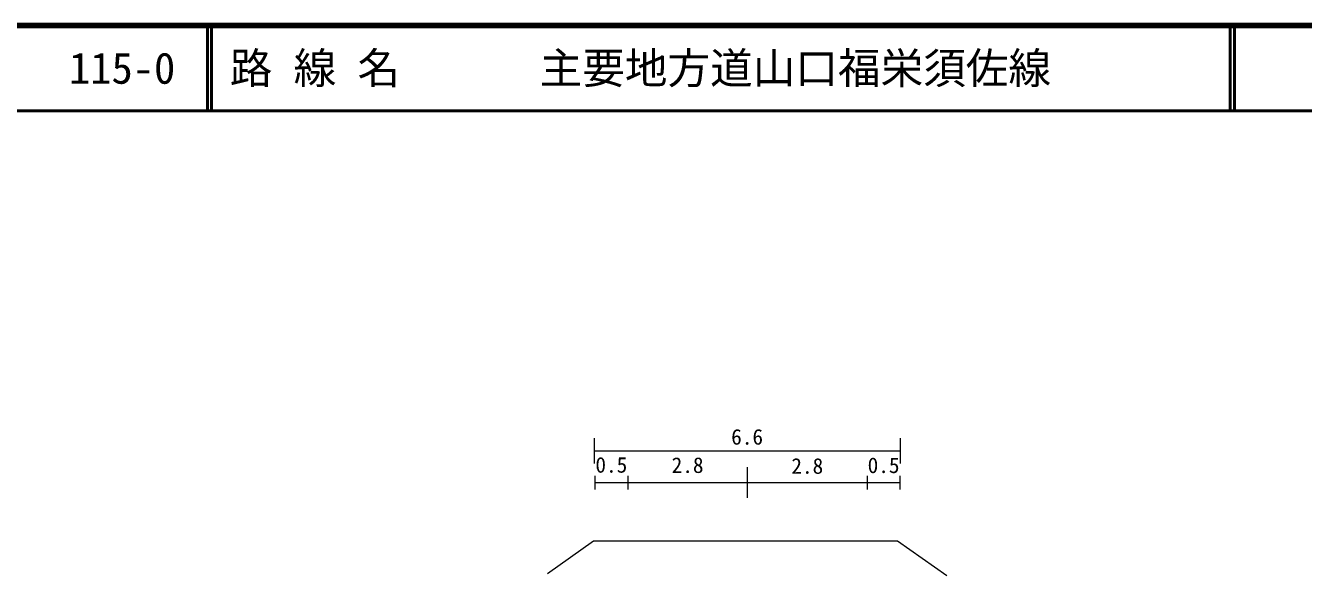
# Model space of a CAD drawing. Units: millimetres, scale not verified. Extents: x 40000 to 680000, y 20000 to 380000.
# Drawn here: x 156423 to 306348, y 315449 to 380000 of the extents above; entities that cross this region are included whole.
import ezdxf
from ezdxf.enums import TextEntityAlignment as Align

# ---------------------------------------------------------------- set-up
doc = ezdxf.new("R2010")
doc.units = ezdxf.units.MM
doc.header["$LTSCALE"] = 1000
doc.linetypes.add('CHAIN', pattern=[18.5, 12, -1.5, 3.5, -1.5])
for name, color, linetype, lineweight in [('M-STR-HTXT', 7, 'Continuous', 13), ('M-TTL', 2, 'Continuous', 140), ('M-TTL-LINE', 7, 'Continuous', 50), ('M-TTL-TXT', 7, 'CHAIN', 18)]:
    doc.layers.add(name, color=color, linetype=linetype, lineweight=lineweight)
doc.styles.add('ＭＳ ゴシック', font='')
doc.styles.get('ＭＳ ゴシック').set_extended_font_data('MS Gothic')

msp = doc.modelspace()

# ---------------------------------------------------------------- linework, layer by layer
at = {"layer": 'M-STR-HTXT'}
for p, q in [((223116, 331583), (223116, 328583)), ((259048, 331583), (259048, 328583)), ((223116, 330083), (259048, 330083)), ((223209, 327147), (223209, 325547)), ((227096, 327147), (227096, 325547)), ((241101, 328147), (241101, 324547)), ((255182, 327147), (255182, 325547)), ((259008, 327147), (259008, 325547)), ((223209, 326347), (227096, 326347)), ((227096, 326347), (241101, 326347)), ((241101, 326347), (255182, 326347)), ((255182, 326347), (259008, 326347)), ((217670, 315677), (223037, 319531)), ((223037, 319531), (258723, 319531)), ((258723, 319531), (264490, 315449))]:
    msp.add_line(p, q, dxfattribs=at)
at = {"layer": 'M-TTL'}
msp.add_line((680000, 380000), (40000, 380000), dxfattribs=at)
at = {"layer": 'M-TTL-LINE'}
for p, q in [((177750, 380000), (177750, 370000)), ((178250, 380000), (178250, 370000)), ((297750, 380000), (297750, 370000)), ((298250, 380000), (298250, 370000)), ((40000, 370000), (680000, 370000))]:
    msp.add_line(p, q, dxfattribs=at)

# ---------------------------------------------------------------- texts
at = {"layer": 'M-STR-HTXT', "style": 'ＭＳ ゴシック'}
for s, p in [('6.6', (239207, 330256)), ('0.5', (223277, 326965)), ('2.8', (232224, 326932)), ('2.8', (246267, 326835)), ('0.5', (255220, 326918))]:
    msp.add_text(s, height=1833, dxfattribs=at).set_placement(p, align=Align.BOTTOM_LEFT)
at = {"layer": 'M-TTL-TXT', "style": 'ＭＳ ゴシック'}
for s, p in [('115-0', (161521, 375000)), ('路 線 名', (180380, 375000)), ('主要地方道山口福栄須佐線', (216734, 375000))]:
    msp.add_text(s, height=3666, dxfattribs=at).set_placement(p, align=Align.MIDDLE_LEFT)

doc.saveas('drawing.dxf')
